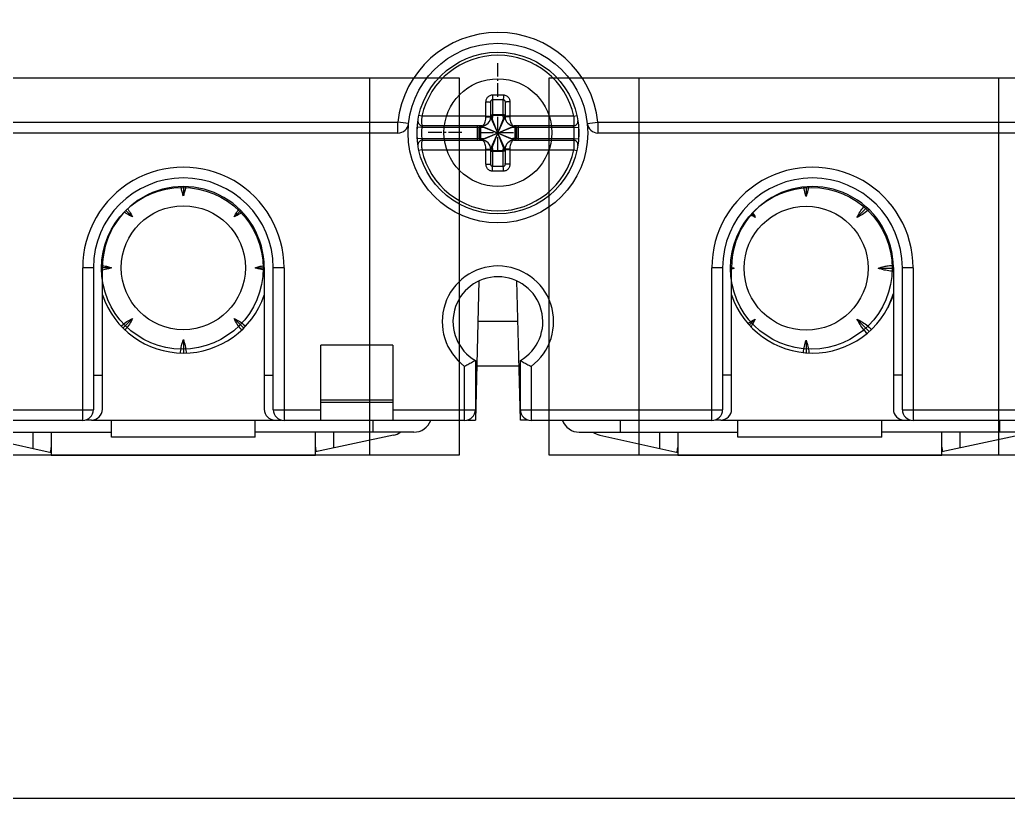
# Model space of a CAD drawing. Extents: x 0 to 607, y 0 to 244.
# Drawn here: x 480.8 to 535.8, y 24 to 67.3 of the extents above; entities that cross this region are included whole.
import ezdxf

# ---------------------------------------------------------------- set-up
doc = ezdxf.new("R2010")
doc.units = 0
doc.linetypes.add('AXES2', pattern=[1.125, 0.75, -0.125, 0.125, -0.125])
doc.layers.add('AXE', color=80, linetype='AXES2')

# ---------------------------------------------------------------- blocks, each defined once
blk = doc.blocks.new('grfgd')
for p, q in [((61497.62, -3388.95), (61497.62, -3388.146)), ((61497.72, -3387.984), (61497.72, -3388.905)), ((61498.32, -3388.905), (61498.32, -3387.984)), ((61498.42, -3388.146), (61498.42, -3388.95)), ((61493.789, -3388.914), (61493.626, -3388.878)), ((61497.357, -3388.95), (61497.62, -3388.95)), ((61498.405, -3390.717), (61497.635, -3388.983)), ((61497.635, -3390.717), (61498.405, -3388.983)), ((61498.32, -3388.835), (61497.72, -3388.835)), ((61498.32, -3388.877), (61497.72, -3388.877)), ((61498.683, -3388.95), (61498.42, -3388.95)), ((61502.251, -3388.914), (61502.414, -3388.878)), ((61433.588, -3389.25), (61492.452, -3389.25)), ((61493.049, -3389.314), (61492.452, -3389.25)), ((61492.452, -3389.85), (61492.452, -3389.25)), ((61493.781, -3389.55), (61493.531, -3389.532)), ((61493.531, -3390.168), (61493.531, -3389.532)), ((61497.12, -3389.45), (61493.82, -3389.45)), ((61496.89, -3390.25), (61496.89, -3389.45)), ((61497.153, -3389.465), (61498.887, -3390.235)), ((61497.153, -3390.235), (61498.887, -3389.465)), ((61497.223, -3390.169), (61498.816, -3389.531)), ((61497.224, -3389.531), (61498.816, -3390.169)), ((61498.339, -3390.647), (61497.701, -3389.054)), ((61497.701, -3390.647), (61498.339, -3389.054)), ((61502.22, -3389.45), (61498.92, -3389.45)), ((61499.15, -3389.45), (61499.15, -3390.25)), ((61502.259, -3389.55), (61502.509, -3389.532)), ((61502.509, -3389.532), (61502.509, -3390.168)), ((61502.991, -3389.314), (61503.588, -3389.25)), ((61503.588, -3389.25), (61528.02, -3389.25)), ((61503.588, -3389.25), (61503.588, -3389.85)), ((61492.452, -3389.85), (61433.588, -3389.85)), ((61497.075, -3389.55), (61493.781, -3389.55)), ((61496.986, -3390.15), (61496.986, -3389.55)), ((61497.008, -3389.55), (61497.008, -3390.15)), ((61497.06, -3389.55), (61497.06, -3390.15)), ((61502.259, -3389.55), (61498.965, -3389.55)), ((61498.98, -3390.15), (61498.98, -3389.55)), ((61499.032, -3390.15), (61499.032, -3389.55)), ((61499.054, -3389.55), (61499.054, -3390.15)), ((61527.42, -3389.85), (61503.588, -3389.85)), ((61493.781, -3390.15), (61493.531, -3390.168)), ((61493.781, -3390.15), (61497.075, -3390.15)), ((61493.82, -3390.25), (61497.12, -3390.25)), ((61498.92, -3390.25), (61502.22, -3390.25)), ((61498.965, -3390.15), (61502.259, -3390.15)), ((61502.259, -3390.15), (61502.509, -3390.168)), ((61493.789, -3390.786), (61493.626, -3390.822)), ((61497.357, -3390.75), (61497.62, -3390.75)), ((61497.62, -3391.554), (61497.62, -3390.75)), ((61497.72, -3390.795), (61497.72, -3391.717)), ((61497.72, -3390.823), (61498.32, -3390.823)), ((61497.72, -3390.865), (61498.32, -3390.865)), ((61498.32, -3391.717), (61498.32, -3390.795)), ((61498.683, -3390.75), (61498.42, -3390.75)), ((61498.42, -3390.75), (61498.42, -3391.554)), ((61502.251, -3390.786), (61502.414, -3390.822)), ((61480.52, -3392.828), (61480.52, -3393.346)), ((61515.166, -3392.845), (61515.166, -3393.376)), ((61477.327, -3394.156), (61477.69, -3394.518)), ((61483.35, -3394.518), (61483.71, -3394.158)), ((61512.144, -3394.356), (61512.336, -3394.548)), ((61517.996, -3394.548), (61518.542, -3394.002)), ((61475.52, -3397.35), (61474.92, -3397.35)), ((61474.92, -3405.85), (61474.92, -3397.35)), ((61475.52, -3397.35), (61475.52, -3405.25)), ((61476.018, -3405.228), (61476.018, -3397.329)), ((61476.518, -3397.348), (61476.018, -3397.348)), ((61484.522, -3397.348), (61485.018, -3397.348)), ((61485.018, -3397.328), (61485.018, -3405.229)), ((61486.12, -3397.35), (61485.52, -3397.35)), ((61485.52, -3405.25), (61485.52, -3397.35)), ((61486.12, -3397.35), (61486.12, -3405.85)), ((61510.52, -3397.35), (61509.92, -3397.35)), ((61509.92, -3405.85), (61509.92, -3397.35)), ((61510.52, -3397.35), (61510.52, -3405.25)), ((61511.018, -3405.228), (61511.018, -3397.329)), ((61511.164, -3397.378), (61511.018, -3397.378)), ((61519.168, -3397.378), (61520.018, -3397.378)), ((61520.018, -3397.328), (61520.018, -3405.229)), ((61521.12, -3397.35), (61520.52, -3397.35)), ((61520.52, -3405.25), (61520.52, -3397.35)), ((61521.12, -3397.35), (61521.12, -3405.85)), ((61496.967, -3398.085), (61496.764, -3405.829)), ((61499.275, -3405.828), (61499.073, -3398.085)), ((61477.69, -3400.178), (61477.161, -3400.707)), ((61483.35, -3400.178), (61483.879, -3400.707)), ((61496.908, -3400.328), (61499.131, -3400.328)), ((61512.336, -3400.208), (61512.005, -3400.54)), ((61517.996, -3400.208), (61518.68, -3400.892)), ((61480.52, -3401.351), (61480.52, -3402.098)), ((61515.166, -3401.381), (61515.166, -3402.084)), ((61492.17, -3401.65), (61488.17, -3401.65)), ((61488.17, -3405.85), (61488.17, -3401.65)), ((61492.17, -3401.65), (61492.17, -3405.85)), ((61496.77, -3402.515), (61496.77, -3405.25)), ((61499.27, -3405.25), (61499.27, -3402.515)), ((61496.17, -3405.85), (61496.17, -3402.838)), ((61499.197, -3402.828), (61496.843, -3402.828)), ((61499.87, -3402.838), (61499.87, -3405.85)), ((61475.52, -3403.328), (61476.018, -3403.328)), ((61485.018, -3403.328), (61485.52, -3403.328)), ((61511.018, -3403.328), (61510.52, -3403.328)), ((61520.52, -3403.328), (61520.018, -3403.328)), ((61488.17, -3404.697), (61492.17, -3404.697)), ((61492.17, -3404.843), (61488.17, -3404.843)), ((61464.27, -3405.25), (61475.52, -3405.25)), ((61485.52, -3405.25), (61488.17, -3405.25)), ((61492.17, -3405.25), (61496.77, -3405.25)), ((61499.27, -3405.25), (61510.52, -3405.25)), ((61520.52, -3405.25), (61530.68, -3405.25)), ((61474.92, -3405.85), (61464.87, -3405.85)), ((61475.417, -3405.828), (61475.079, -3405.828)), ((61485.617, -3405.848), (61475.417, -3405.848)), ((61476.52, -3406.778), (61476.52, -3405.848)), ((61484.52, -3406.778), (61484.52, -3405.848)), ((61485.618, -3405.829), (61485.962, -3405.829)), ((61488.17, -3405.85), (61486.12, -3405.85)), ((61488.17, -3405.829), (61492.17, -3405.829)), ((61491.071, -3405.829), (61491.071, -3406.503)), ((61496.17, -3405.85), (61492.17, -3405.85)), ((61496.329, -3405.829), (61496.764, -3405.829)), ((61499.711, -3405.828), (61499.275, -3405.828)), ((61509.92, -3405.85), (61499.87, -3405.85)), ((61504.822, -3405.85), (61504.822, -3406.503)), ((61510.417, -3405.828), (61510.079, -3405.828)), ((61520.617, -3405.848), (61510.417, -3405.848)), ((61511.373, -3406.779), (61511.373, -3405.848)), ((61519.373, -3406.779), (61519.373, -3405.848)), ((61520.618, -3405.829), (61520.962, -3405.829)), ((61530.68, -3405.85), (61521.12, -3405.85)), ((61525.923, -3405.85), (61525.923, -3406.503)), ((61467.695, -3406.503), (61476.52, -3406.503)), ((61472.17, -3407.404), (61472.17, -3406.503)), ((61473.17, -3406.503), (61473.17, -3407.778)), ((61493.345, -3406.503), (61484.52, -3406.503)), ((61487.87, -3407.778), (61487.87, -3406.503)), ((61488.87, -3406.503), (61488.87, -3407.391)), ((61502.548, -3406.503), (61511.373, -3406.503)), ((61507.023, -3407.404), (61507.023, -3406.503)), ((61508.023, -3406.503), (61508.023, -3407.778)), ((61528.198, -3406.503), (61519.373, -3406.503)), ((61522.723, -3407.778), (61522.723, -3406.503)), ((61523.723, -3406.503), (61523.723, -3407.391)), ((61468.829, -3406.664), (61473.17, -3407.626)), ((61484.52, -3406.778), (61476.52, -3406.778)), ((61492.21, -3406.675), (61487.87, -3407.605)), ((61503.682, -3406.664), (61508.023, -3407.626)), ((61519.373, -3406.779), (61511.373, -3406.779)), ((61527.063, -3406.675), (61522.723, -3407.605)), ((61473.17, -3407.778), (61487.87, -3407.778)), ((61508.023, -3407.778), (61522.723, -3407.778))]:
    blk.add_line(p, q)
for centre, radius in [((61498.02, -3389.85), 5), ((61498.02, -3389.85), 4.5), ((61480.52, -3397.348), 3.45), ((61515.166, -3397.378), 3.45)]:
    blk.add_circle(centre, radius)
for centre, radius, start, end in [((61498.02, -3389.85), 5.6, 6.1506, 173.8494), ((61498.02, -3389.85), 4.333, 12.4731, 167.5269), ((61497.12, -3388.95), 0.5, 270, 0), ((61498.92, -3388.95), 0.5, 180, 270), ((61492.452, -3389.25), 0.6, 270, 353.8494), ((61493.82, -3389.2), 0.25, 171.2026, 270), ((61502.22, -3389.2), 0.25, 270, 8.7973), ((61503.588, -3389.25), 0.6, 186.1506, 270), ((61498.02, -3389.85), 4.25, 175.9522, 184.0478), ((61498.02, -3389.85), 4.25, 355.9522, 4.0478), ((61493.82, -3390.5), 0.25, 90, 188.7973), ((61497.12, -3390.75), 0.5, 0, 90), ((61498.92, -3390.75), 0.5, 90, 180), ((61502.22, -3390.5), 0.25, 351.2026, 90), ((61498.02, -3389.85), 4.333, 192.4731, 347.5269), ((61480.52, -3397.35), 5.6, 0, 180.0006), ((61515.52, -3397.35), 5.6, 0, 180.0006), ((61480.52, -3397.35), 5, 0, 180), ((61480.518, -3397.328), 4.5, 360, 180.0038), ((61515.52, -3397.35), 5, 0, 180), ((61515.518, -3397.328), 4.5, 360, 180.0038), ((61498.02, -3400.35), 3.1, 306.6392, 233.3608), ((61498.02, -3400.35), 2.5, 300, 240), ((61480.52, -3397.348), 4.75, 198.5704, 341.2701), ((61515.52, -3397.348), 4.75, 198.5704, 341.2701), ((61515.166, -3397.378), 5.05, 334.1064, 343.922), ((61515.166, -3397.378), 5.051, 334.4686, 343.8683), ((61474.92, -3405.25), 0.6, 270, 0), ((61475.418, -3405.228), 0.6, 269.9486, 360), ((61485.618, -3405.229), 0.6, 180.0003, 269.949), ((61486.12, -3405.25), 0.6, 180, 270), ((61496.17, -3405.25), 0.6, 270, 0), ((61499.87, -3405.25), 0.6, 180, 270), ((61509.92, -3405.25), 0.6, 270, 0), ((61510.418, -3405.228), 0.6, 269.9487, 360), ((61520.618, -3405.229), 0.6, 180.0003, 269.8996), ((61521.12, -3405.25), 0.6, 180, 270), ((61493.345, -3405.503), 1, 270.0002, 339.7084), ((61502.548, -3405.503), 1, 200.288, 270), ((61491.995, -3405.699), 1, 282.4318, 306.3825), ((61503.898, -3405.688), 1, 234.6739, 257.5109)]:
    blk.add_arc(centre, radius, start, end)
for points, knots in [([(61497.357, -3388.113), (61497.357, -3388.09), (61497.361, -3388.042), (61497.381, -3387.968), (61497.417, -3387.894), (61497.472, -3387.825), (61497.545, -3387.77), (61497.627, -3387.735), (61497.686, -3387.727), (61497.714, -3387.726)], [0, 0, 0, 0, 0.0686055, 0.1439426, 0.226554, 0.3151503, 0.4062368, 0.4967444, 0.5814957, 0.5814957, 0.5814957, 0.5814957]), ([(61497.714, -3387.726), (61497.782, -3387.726), (61497.918, -3387.724), (61498.121, -3387.724), (61498.258, -3387.726), (61498.326, -3387.726)], [0, 0, 0, 0, 0.2025636, 0.4076196, 0.6117272, 0.6117272, 0.6117272, 0.6117272]), ([(61497.714, -3387.726), (61497.714, -3387.76), (61497.715, -3387.823), (61497.717, -3387.909), (61497.719, -3387.961), (61497.72, -3387.984)], [0, 0, 0, 0, 0.1001381, 0.1907363, 0.2572488, 0.2572488, 0.2572488, 0.2572488]), ([(61498.326, -3387.726), (61498.326, -3387.76), (61498.325, -3387.823), (61498.323, -3387.909), (61498.321, -3387.961), (61498.32, -3387.984)], [0, 0, 0, 0, 0.1001378, 0.190736, 0.257248, 0.257248, 0.257248, 0.257248]), ([(61498.326, -3387.726), (61498.354, -3387.727), (61498.412, -3387.735), (61498.495, -3387.769), (61498.567, -3387.825), (61498.622, -3387.894), (61498.659, -3387.968), (61498.679, -3388.042), (61498.683, -3388.09), (61498.683, -3388.113)], [0, 0, 0, 0, 0.0844544, 0.1745763, 0.2656171, 0.3543791, 0.4371975, 0.5127248, 0.5814975, 0.5814975, 0.5814975, 0.5814975]), ([(61497.357, -3388.113), (61497.39, -3388.113), (61497.451, -3388.114), (61497.536, -3388.12), (61497.583, -3388.128), (61497.62, -3388.138), (61497.62, -3388.146)], [0, 0, 0, 0, 0.0995172, 0.1852358, 0.2437846, 0.2679334, 0.2679334, 0.2679334, 0.2679334]), ([(61497.357, -3388.914), (61497.357, -3388.833), (61497.357, -3388.661), (61497.357, -3388.394), (61497.357, -3388.209), (61497.357, -3388.113)], [0, 0, 0, 0, 0.2451334, 0.5135022, 0.8014853, 0.8014853, 0.8014853, 0.8014853]), ([(61497.62, -3388.146), (61497.62, -3388.137), (61497.621, -3388.117), (61497.626, -3388.087), (61497.636, -3388.056), (61497.651, -3388.027), (61497.671, -3388.004), (61497.695, -3387.988), (61497.712, -3387.984), (61497.72, -3387.984)], [0, 0, 0, 0, 0.0284303, 0.0592124, 0.0918038, 0.1246929, 0.1556434, 0.1834244, 0.2075979, 0.2075979, 0.2075979, 0.2075979]), ([(61497.72, -3387.984), (61497.786, -3387.983), (61497.919, -3387.982), (61498.119, -3387.982), (61498.253, -3387.983), (61498.32, -3387.984)], [0, 0, 0, 0, 0.1989894, 0.3995198, 0.6000139, 0.6000139, 0.6000139, 0.6000139]), ([(61498.32, -3387.984), (61498.328, -3387.984), (61498.345, -3387.988), (61498.368, -3388.004), (61498.388, -3388.027), (61498.403, -3388.056), (61498.413, -3388.086), (61498.419, -3388.117), (61498.42, -3388.137), (61498.42, -3388.146)], [0, 0, 0, 0, 0.0240864, 0.0517359, 0.0826458, 0.1155786, 0.1482428, 0.1791, 0.2075994, 0.2075994, 0.2075994, 0.2075994]), ([(61498.683, -3388.113), (61498.649, -3388.113), (61498.589, -3388.114), (61498.504, -3388.12), (61498.457, -3388.128), (61498.42, -3388.138), (61498.42, -3388.146)], [0, 0, 0, 0, 0.0995172, 0.1852358, 0.2437845, 0.2679333, 0.2679333, 0.2679333, 0.2679333]), ([(61498.683, -3388.113), (61498.683, -3388.21), (61498.683, -3388.397), (61498.683, -3388.664), (61498.683, -3388.834), (61498.683, -3388.914)], [0, 0, 0, 0, 0.2923982, 0.5595968, 0.8014853, 0.8014853, 0.8014853, 0.8014853]), ([(61493.789, -3388.914), (61493.785, -3388.948), (61493.778, -3389.017), (61493.771, -3389.121), (61493.769, -3389.223), (61493.773, -3389.314), (61493.784, -3389.385), (61493.794, -3389.43), (61493.812, -3389.45), (61493.82, -3389.45)], [0, 0, 0, 0, 0.1011592, 0.2076643, 0.3132474, 0.407516, 0.4809532, 0.526858, 0.54949, 0.54949, 0.54949, 0.54949]), ([(61497.357, -3388.914), (61497.262, -3388.914), (61497.068, -3388.914), (61496.764, -3388.914), (61496.434, -3388.914), (61496.071, -3388.914), (61495.676, -3388.914), (61495.249, -3388.914), (61494.791, -3388.914), (61494.3, -3388.914), (61493.963, -3388.914), (61493.789, -3388.914)], [0, 0, 0, 0, 0.284634, 0.583745, 0.912593, 1.274918, 1.670146, 2.09758, 2.55637, 3.046106, 3.56801, 3.56801, 3.56801, 3.56801]), ([(61497.12, -3389.45), (61497.149, -3389.45), (61497.212, -3389.421), (61497.277, -3389.333), (61497.324, -3389.217), (61497.351, -3389.085), (61497.357, -3388.995), (61497.357, -3388.95)], [0, 0, 0, 0, 0.0857154, 0.1935589, 0.3219294, 0.4600473, 0.5939554, 0.5939554, 0.5939554, 0.5939554]), ([(61497.357, -3388.95), (61497.357, -3388.944), (61497.357, -3388.932), (61497.357, -3388.92), (61497.357, -3388.914)], [0, 0, 0, 0, 0.01817785, 0.03583874, 0.03583874, 0.03583874, 0.03583874]), ([(61497.457, -3388.915), (61497.485, -3388.916), (61497.538, -3388.916), (61497.58, -3388.926), (61497.62, -3388.925), (61497.62, -3388.932)], [0, 0, 0, 0, 0.08551, 0.1433196, 0.1647829, 0.1647829, 0.1647829, 0.1647829]), ([(61497.609, -3389.053), (61497.611, -3389.046), (61497.614, -3389.032), (61497.619, -3389.012), (61497.625, -3388.996), (61497.631, -3388.986), (61497.635, -3388.983)], [0, 0, 0, 0, 0.02227813, 0.04272751, 0.06093428, 0.07551171, 0.07551171, 0.07551171, 0.07551171]), ([(61497.62, -3388.922), (61497.62, -3388.913), (61497.636, -3388.893), (61497.662, -3388.884), (61497.68, -3388.881), (61497.686, -3388.88)], [0, 0, 0, 0, 0.02606707, 0.06616314, 0.08229637, 0.08229637, 0.08229637, 0.08229637]), ([(61497.62, -3388.95), (61497.62, -3388.941), (61497.636, -3388.922), (61497.662, -3388.913), (61497.68, -3388.909), (61497.686, -3388.908)], [0, 0, 0, 0, 0.026066, 0.06616128, 0.0822948, 0.0822948, 0.0822948, 0.0822948]), ([(61497.701, -3389.054), (61497.698, -3389.045), (61497.691, -3389.029), (61497.678, -3389.007), (61497.665, -3388.99), (61497.652, -3388.98), (61497.642, -3388.98), (61497.639, -3388.981)], [0, 0, 0, 0, 0.0283478, 0.0532815, 0.0748872, 0.0920764, 0.1014859, 0.1014859, 0.1014859, 0.1014859]), ([(61497.655, -3388.855), (61497.66, -3388.852), (61497.67, -3388.846), (61497.68, -3388.842), (61497.686, -3388.84)], [0, 0, 0, 0, 0.01681323, 0.03392807, 0.03392807, 0.03392807, 0.03392807]), ([(61497.72, -3388.905), (61497.72, -3388.931), (61497.717, -3388.98), (61497.708, -3389.03), (61497.701, -3389.054)], [0, 0, 0, 0, 0.0754848, 0.149718, 0.149718, 0.149718, 0.149718]), ([(61498.339, -3389.054), (61498.332, -3389.03), (61498.323, -3388.98), (61498.32, -3388.931), (61498.32, -3388.905)], [0, 0, 0, 0, 0.0742087, 0.149722, 0.149722, 0.149722, 0.149722]), ([(61498.42, -3388.922), (61498.42, -3388.913), (61498.404, -3388.893), (61498.378, -3388.884), (61498.36, -3388.881), (61498.354, -3388.88)], [0, 0, 0, 0, 0.02575795, 0.06597454, 0.08217418, 0.08217418, 0.08217418, 0.08217418]), ([(61498.42, -3388.95), (61498.42, -3388.941), (61498.404, -3388.922), (61498.378, -3388.913), (61498.359, -3388.909), (61498.354, -3388.908)], [0, 0, 0, 0, 0.02606707, 0.06616314, 0.08229636, 0.08229636, 0.08229636, 0.08229636]), ([(61498.405, -3388.983), (61498.402, -3388.98), (61498.39, -3388.979), (61498.375, -3388.99), (61498.366, -3389.002), (61498.36, -3389.01), (61498.359, -3389.013)], [0, 0, 0, 0, 0.01414489, 0.0314115, 0.05261127, 0.06060314, 0.06060314, 0.06060314, 0.06060314]), ([(61498.431, -3389.053), (61498.429, -3389.046), (61498.426, -3389.032), (61498.421, -3389.012), (61498.415, -3388.996), (61498.409, -3388.986), (61498.405, -3388.983)], [0, 0, 0, 0, 0.02223904, 0.04270095, 0.06093086, 0.07551201, 0.07551201, 0.07551201, 0.07551201]), ([(61498.583, -3388.915), (61498.555, -3388.916), (61498.502, -3388.916), (61498.46, -3388.926), (61498.42, -3388.925), (61498.42, -3388.932)], [0, 0, 0, 0, 0.0855099, 0.1433196, 0.1647829, 0.1647829, 0.1647829, 0.1647829]), ([(61502.251, -3388.914), (61502.077, -3388.914), (61501.739, -3388.914), (61501.249, -3388.914), (61500.791, -3388.914), (61500.363, -3388.914), (61499.968, -3388.914), (61499.606, -3388.914), (61499.276, -3388.914), (61498.972, -3388.914), (61498.778, -3388.914), (61498.683, -3388.914)], [0, 0, 0, 0, 0.521932, 1.011689, 1.470493, 1.89794, 2.293184, 2.655521, 2.984393, 3.283507, 3.56801, 3.56801, 3.56801, 3.56801]), ([(61498.683, -3388.914), (61498.683, -3388.92), (61498.683, -3388.932), (61498.683, -3388.944), (61498.683, -3388.95)], [0, 0, 0, 0, 0.01766099, 0.03583874, 0.03583874, 0.03583874, 0.03583874]), ([(61498.683, -3388.95), (61498.683, -3388.995), (61498.688, -3389.085), (61498.716, -3389.217), (61498.763, -3389.333), (61498.828, -3389.421), (61498.891, -3389.45), (61498.92, -3389.45)], [0, 0, 0, 0, 0.1339076, 0.2720257, 0.4003964, 0.5082394, 0.5939557, 0.5939557, 0.5939557, 0.5939557]), ([(61502.22, -3389.45), (61502.228, -3389.45), (61502.246, -3389.43), (61502.256, -3389.385), (61502.267, -3389.314), (61502.27, -3389.223), (61502.269, -3389.121), (61502.262, -3389.017), (61502.255, -3388.948), (61502.251, -3388.914)], [0, 0, 0, 0, 0.022622, 0.0685253, 0.1419848, 0.236287, 0.3418926, 0.4483892, 0.5494906, 0.5494906, 0.5494906, 0.5494906]), ([(61493.82, -3389.45), (61493.817, -3389.456), (61493.81, -3389.469), (61493.8, -3389.492), (61493.789, -3389.519), (61493.783, -3389.54), (61493.781, -3389.55)], [0, 0, 0, 0, 0.0187148, 0.0440151, 0.0759374, 0.1077522, 0.1077522, 0.1077522, 0.1077522]), ([(61497.05, -3389.456), (61497.045, -3389.458), (61497.024, -3389.468), (61497.003, -3389.49), (61496.994, -3389.51), (61496.992, -3389.516)], [0, 0, 0, 0, 0.01694014, 0.06782964, 0.08515314, 0.08515314, 0.08515314, 0.08515314]), ([(61497.043, -3389.473), (61497.034, -3389.481), (61497.023, -3389.495), (61497.016, -3389.51), (61497.014, -3389.516)], [0, 0, 0, 0, 0.03424847, 0.05157209, 0.05157209, 0.05157209, 0.05157209]), ([(61497.105, -3389.45), (61497.088, -3389.45), (61497.065, -3389.457), (61497.047, -3389.47), (61497.043, -3389.473)], [0, 0, 0, 0, 0.05012009, 0.06715642, 0.06715642, 0.06715642, 0.06715642]), ([(61497.105, -3389.45), (61497.096, -3389.45), (61497.076, -3389.466), (61497.068, -3389.492), (61497.064, -3389.51), (61497.063, -3389.516)], [0, 0, 0, 0, 0.02574366, 0.06591584, 0.08212123, 0.08212123, 0.08212123, 0.08212123]), ([(61497.224, -3389.531), (61497.2, -3389.538), (61497.15, -3389.547), (61497.1, -3389.55), (61497.075, -3389.55)], [0, 0, 0, 0, 0.0741826, 0.1497294, 0.1497294, 0.1497294, 0.1497294]), ([(61497.12, -3389.45), (61497.111, -3389.45), (61497.091, -3389.466), (61497.083, -3389.492), (61497.079, -3389.511), (61497.078, -3389.516)], [0, 0, 0, 0, 0.02606707, 0.06616314, 0.08229636, 0.08229636, 0.08229636, 0.08229636]), ([(61497.153, -3389.465), (61497.15, -3389.469), (61497.149, -3389.48), (61497.156, -3389.489), (61497.16, -3389.493)], [0, 0, 0, 0, 0.01414468, 0.03141043, 0.03141043, 0.03141043, 0.03141043]), ([(61497.223, -3389.439), (61497.216, -3389.441), (61497.202, -3389.444), (61497.182, -3389.449), (61497.165, -3389.455), (61497.156, -3389.461), (61497.153, -3389.465)], [0, 0, 0, 0, 0.02223725, 0.04269836, 0.06092843, 0.07550805, 0.07550805, 0.07550805, 0.07550805]), ([(61497.16, -3389.493), (61497.165, -3389.498), (61497.177, -3389.508), (61497.19, -3389.516), (61497.198, -3389.52)], [0, 0, 0, 0, 0.02119907, 0.04643887, 0.04643887, 0.04643887, 0.04643887]), ([(61498.816, -3389.531), (61498.825, -3389.528), (61498.841, -3389.521), (61498.863, -3389.508), (61498.88, -3389.495), (61498.89, -3389.482), (61498.89, -3389.472), (61498.889, -3389.469)], [0, 0, 0, 0, 0.0283477, 0.0532806, 0.0748854, 0.0920738, 0.1014832, 0.1014832, 0.1014832, 0.1014832]), ([(61498.965, -3389.55), (61498.94, -3389.55), (61498.89, -3389.547), (61498.84, -3389.538), (61498.816, -3389.531)], [0, 0, 0, 0, 0.0755715, 0.1497317, 0.1497317, 0.1497317, 0.1497317]), ([(61498.817, -3389.439), (61498.824, -3389.441), (61498.838, -3389.444), (61498.858, -3389.449), (61498.874, -3389.455), (61498.884, -3389.461), (61498.887, -3389.465)], [0, 0, 0, 0, 0.02227705, 0.04272547, 0.06093149, 0.07550845, 0.07550845, 0.07550845, 0.07550845]), ([(61498.92, -3389.45), (61498.929, -3389.45), (61498.949, -3389.466), (61498.957, -3389.492), (61498.961, -3389.511), (61498.962, -3389.516)], [0, 0, 0, 0, 0.02606593, 0.06616117, 0.08229471, 0.08229471, 0.08229471, 0.08229471]), ([(61498.935, -3389.45), (61498.952, -3389.45), (61498.974, -3389.456), (61498.992, -3389.469), (61498.997, -3389.473)], [0, 0, 0, 0, 0.04960304, 0.06665907, 0.06665907, 0.06665907, 0.06665907]), ([(61498.935, -3389.45), (61498.944, -3389.45), (61498.964, -3389.466), (61498.972, -3389.492), (61498.976, -3389.511), (61498.977, -3389.516)], [0, 0, 0, 0, 0.02606707, 0.06616314, 0.08229636, 0.08229636, 0.08229636, 0.08229636]), ([(61499.005, -3389.463), (61499.02, -3389.472), (61499.037, -3389.49), (61499.046, -3389.51), (61499.048, -3389.516)], [0, 0, 0, 0, 0.05088955, 0.06821316, 0.06821316, 0.06821316, 0.06821316]), ([(61499.009, -3389.485), (61499.012, -3389.49), (61499.019, -3389.5), (61499.024, -3389.51), (61499.026, -3389.516)], [0, 0, 0, 0, 0.01735271, 0.03476827, 0.03476827, 0.03476827, 0.03476827]), ([(61502.259, -3389.55), (61502.257, -3389.54), (61502.251, -3389.519), (61502.24, -3389.492), (61502.23, -3389.469), (61502.223, -3389.456), (61502.22, -3389.45)], [0, 0, 0, 0, 0.0318147, 0.0637371, 0.0890374, 0.1077522, 0.1077522, 0.1077522, 0.1077522]), ([(61493.82, -3390.25), (61493.812, -3390.25), (61493.794, -3390.27), (61493.784, -3390.315), (61493.773, -3390.386), (61493.769, -3390.477), (61493.771, -3390.579), (61493.778, -3390.684), (61493.785, -3390.752), (61493.789, -3390.786)], [0, 0, 0, 0, 0.0226221, 0.0685253, 0.1419848, 0.236287, 0.3418926, 0.4483892, 0.5494906, 0.5494906, 0.5494906, 0.5494906]), ([(61493.781, -3390.15), (61493.783, -3390.16), (61493.789, -3390.181), (61493.8, -3390.209), (61493.81, -3390.232), (61493.817, -3390.245), (61493.82, -3390.25)], [0, 0, 0, 0, 0.0318147, 0.0637371, 0.0890374, 0.1077522, 0.1077522, 0.1077522, 0.1077522]), ([(61497.035, -3390.237), (61497.02, -3390.228), (61497.003, -3390.211), (61496.994, -3390.19), (61496.992, -3390.184)], [0, 0, 0, 0, 0.05088955, 0.06821316, 0.06821316, 0.06821316, 0.06821316]), ([(61497.031, -3390.215), (61497.028, -3390.21), (61497.021, -3390.201), (61497.016, -3390.19), (61497.014, -3390.184)], [0, 0, 0, 0, 0.01735271, 0.03476827, 0.03476827, 0.03476827, 0.03476827]), ([(61497.105, -3390.25), (61497.088, -3390.25), (61497.066, -3390.244), (61497.048, -3390.231), (61497.043, -3390.227)], [0, 0, 0, 0, 0.04960304, 0.06665908, 0.06665908, 0.06665908, 0.06665908]), ([(61497.105, -3390.25), (61497.096, -3390.25), (61497.076, -3390.234), (61497.068, -3390.208), (61497.064, -3390.19), (61497.063, -3390.184)], [0, 0, 0, 0, 0.02606707, 0.06616314, 0.08229637, 0.08229637, 0.08229637, 0.08229637]), ([(61497.075, -3390.15), (61497.1, -3390.15), (61497.15, -3390.153), (61497.2, -3390.163), (61497.224, -3390.169)], [0, 0, 0, 0, 0.0755715, 0.1497317, 0.1497317, 0.1497317, 0.1497317]), ([(61497.12, -3390.25), (61497.111, -3390.25), (61497.091, -3390.234), (61497.083, -3390.208), (61497.079, -3390.19), (61497.078, -3390.184)], [0, 0, 0, 0, 0.02606593, 0.06616117, 0.08229471, 0.08229471, 0.08229471, 0.08229471]), ([(61497.357, -3390.75), (61497.357, -3390.705), (61497.351, -3390.615), (61497.324, -3390.483), (61497.277, -3390.367), (61497.212, -3390.279), (61497.149, -3390.25), (61497.12, -3390.25)], [0, 0, 0, 0, 0.1339076, 0.2720257, 0.4003964, 0.5082394, 0.5939557, 0.5939557, 0.5939557, 0.5939557]), ([(61497.223, -3390.169), (61497.215, -3390.172), (61497.199, -3390.179), (61497.177, -3390.192), (61497.16, -3390.205), (61497.15, -3390.218), (61497.15, -3390.228), (61497.151, -3390.231)], [0, 0, 0, 0, 0.0283477, 0.0532806, 0.0748854, 0.0920739, 0.1014832, 0.1014832, 0.1014832, 0.1014832]), ([(61497.223, -3390.261), (61497.216, -3390.259), (61497.202, -3390.256), (61497.182, -3390.251), (61497.165, -3390.245), (61497.156, -3390.239), (61497.153, -3390.235)], [0, 0, 0, 0, 0.02227705, 0.04272547, 0.06093149, 0.07550845, 0.07550845, 0.07550845, 0.07550845]), ([(61498.92, -3390.25), (61498.891, -3390.25), (61498.828, -3390.279), (61498.763, -3390.367), (61498.716, -3390.483), (61498.688, -3390.615), (61498.683, -3390.705), (61498.683, -3390.75)], [0, 0, 0, 0, 0.0857154, 0.1935589, 0.3219294, 0.4600473, 0.5939554, 0.5939554, 0.5939554, 0.5939554]), ([(61498.965, -3390.15), (61498.94, -3390.15), (61498.89, -3390.153), (61498.84, -3390.163), (61498.816, -3390.169)], [0, 0, 0, 0, 0.0753321, 0.1496914, 0.1496914, 0.1496914, 0.1496914]), ([(61498.817, -3390.261), (61498.824, -3390.259), (61498.838, -3390.256), (61498.858, -3390.251), (61498.874, -3390.245), (61498.884, -3390.239), (61498.887, -3390.235)], [0, 0, 0, 0, 0.02221081, 0.04255589, 0.06104522, 0.07551541, 0.07551541, 0.07551541, 0.07551541]), ([(61498.88, -3390.207), (61498.876, -3390.202), (61498.864, -3390.192), (61498.85, -3390.184), (61498.843, -3390.181)], [0, 0, 0, 0, 0.02091191, 0.04607775, 0.04607775, 0.04607775, 0.04607775]), ([(61498.887, -3390.235), (61498.89, -3390.231), (61498.891, -3390.22), (61498.884, -3390.211), (61498.88, -3390.207)], [0, 0, 0, 0, 0.01458251, 0.03123653, 0.03123653, 0.03123653, 0.03123653]), ([(61498.965, -3390.15), (61498.965, -3390.167), (61498.961, -3390.197), (61498.949, -3390.232), (61498.933, -3390.246), (61498.928, -3390.248)], [0, 0, 0, 0, 0.050359, 0.0904545, 0.1092398, 0.1092398, 0.1092398, 0.1092398]), ([(61498.98, -3390.15), (61498.98, -3390.167), (61498.976, -3390.197), (61498.964, -3390.232), (61498.949, -3390.246), (61498.943, -3390.248)], [0, 0, 0, 0, 0.0503577, 0.0904538, 0.1092396, 0.1092396, 0.1092396, 0.1092396]), ([(61499.032, -3390.15), (61499.032, -3390.167), (61499.023, -3390.202), (61498.99, -3390.237), (61498.962, -3390.247), (61498.952, -3390.249)], [0, 0, 0, 0, 0.0519316, 0.1030547, 0.1364663, 0.1364663, 0.1364663, 0.1364663]), ([(61499.054, -3390.15), (61499.054, -3390.167), (61499.045, -3390.202), (61499.008, -3390.24), (61498.974, -3390.25), (61498.957, -3390.25)], [0, 0, 0, 0, 0.0516475, 0.1025371, 0.1526572, 0.1526572, 0.1526572, 0.1526572]), ([(61502.22, -3390.25), (61502.223, -3390.245), (61502.229, -3390.232), (61502.24, -3390.21), (61502.251, -3390.182), (61502.257, -3390.161), (61502.259, -3390.15)], [0, 0, 0, 0, 0.0178792, 0.0426, 0.0748566, 0.1077504, 0.1077504, 0.1077504, 0.1077504]), ([(61502.251, -3390.786), (61502.255, -3390.752), (61502.262, -3390.684), (61502.269, -3390.579), (61502.27, -3390.477), (61502.267, -3390.386), (61502.256, -3390.315), (61502.246, -3390.27), (61502.228, -3390.25), (61502.22, -3390.25)], [0, 0, 0, 0, 0.1011592, 0.2076643, 0.3132474, 0.407516, 0.4809532, 0.526858, 0.54949, 0.54949, 0.54949, 0.54949]), ([(61493.789, -3390.786), (61493.963, -3390.786), (61494.3, -3390.786), (61494.791, -3390.786), (61495.249, -3390.786), (61495.676, -3390.786), (61496.071, -3390.786), (61496.434, -3390.786), (61496.764, -3390.786), (61497.068, -3390.786), (61497.262, -3390.786), (61497.357, -3390.786)], [0, 0, 0, 0, 0.521932, 1.011689, 1.470493, 1.89794, 2.293184, 2.655521, 2.984393, 3.283507, 3.56801, 3.56801, 3.56801, 3.56801]), ([(61497.357, -3390.786), (61497.357, -3390.78), (61497.357, -3390.768), (61497.357, -3390.756), (61497.357, -3390.75)], [0, 0, 0, 0, 0.01766099, 0.03583874, 0.03583874, 0.03583874, 0.03583874]), ([(61497.357, -3391.587), (61497.357, -3391.559), (61497.357, -3391.499), (61497.357, -3391.405), (61497.357, -3391.303), (61497.357, -3391.19), (61497.357, -3391.067), (61497.357, -3390.931), (61497.357, -3390.836), (61497.357, -3390.786)], [0, 0, 0, 0, 0.0858183, 0.1792338, 0.2814322, 0.3935658, 0.516742, 0.6522102, 0.8014853, 0.8014853, 0.8014853, 0.8014853]), ([(61497.457, -3390.785), (61497.485, -3390.784), (61497.535, -3390.785), (61497.584, -3390.773), (61497.615, -3390.776), (61497.619, -3390.771)], [0, 0, 0, 0, 0.0855099, 0.1433196, 0.1628273, 0.1628273, 0.1628273, 0.1628273]), ([(61497.609, -3390.647), (61497.611, -3390.654), (61497.614, -3390.668), (61497.619, -3390.688), (61497.625, -3390.705), (61497.631, -3390.714), (61497.635, -3390.717)], [0, 0, 0, 0, 0.02223797, 0.04270049, 0.06093265, 0.07551204, 0.07551204, 0.07551204, 0.07551204]), ([(61497.62, -3390.75), (61497.62, -3390.759), (61497.636, -3390.779), (61497.662, -3390.787), (61497.68, -3390.791), (61497.686, -3390.792)], [0, 0, 0, 0, 0.02606706, 0.06616314, 0.08229636, 0.08229636, 0.08229636, 0.08229636]), ([(61497.62, -3390.778), (61497.62, -3390.787), (61497.636, -3390.807), (61497.662, -3390.816), (61497.68, -3390.819), (61497.686, -3390.82)], [0, 0, 0, 0, 0.02575795, 0.06597454, 0.08217418, 0.08217418, 0.08217418, 0.08217418]), ([(61497.635, -3390.717), (61497.638, -3390.72), (61497.65, -3390.721), (61497.663, -3390.711), (61497.669, -3390.704), (61497.672, -3390.7)], [0, 0, 0, 0, 0.01414489, 0.03141149, 0.04509897, 0.04509897, 0.04509897, 0.04509897]), ([(61497.672, -3390.7), (61497.674, -3390.698), (61497.677, -3390.694), (61497.68, -3390.69), (61497.681, -3390.687)], [0, 0, 0, 0, 0.00753388, 0.01552575, 0.01552575, 0.01552575, 0.01552575]), ([(61497.701, -3390.647), (61497.708, -3390.67), (61497.717, -3390.72), (61497.72, -3390.77), (61497.72, -3390.795)], [0, 0, 0, 0, 0.0742087, 0.149722, 0.149722, 0.149722, 0.149722]), ([(61498.32, -3390.795), (61498.32, -3390.77), (61498.323, -3390.72), (61498.332, -3390.67), (61498.339, -3390.647)], [0, 0, 0, 0, 0.0754848, 0.149718, 0.149718, 0.149718, 0.149718]), ([(61498.339, -3390.647), (61498.342, -3390.655), (61498.349, -3390.672), (61498.362, -3390.693), (61498.375, -3390.71), (61498.388, -3390.72), (61498.398, -3390.72), (61498.401, -3390.719)], [0, 0, 0, 0, 0.0283478, 0.0532815, 0.0748872, 0.0920764, 0.1014859, 0.1014859, 0.1014859, 0.1014859]), ([(61498.42, -3390.75), (61498.42, -3390.759), (61498.404, -3390.779), (61498.378, -3390.787), (61498.359, -3390.791), (61498.354, -3390.792)], [0, 0, 0, 0, 0.026066, 0.06616128, 0.0822948, 0.0822948, 0.0822948, 0.0822948]), ([(61498.42, -3390.778), (61498.42, -3390.787), (61498.404, -3390.807), (61498.378, -3390.816), (61498.359, -3390.82), (61498.354, -3390.82)], [0, 0, 0, 0, 0.02606707, 0.06616314, 0.08229636, 0.08229636, 0.08229636, 0.08229636]), ([(61498.385, -3390.845), (61498.38, -3390.848), (61498.37, -3390.854), (61498.36, -3390.858), (61498.354, -3390.86)], [0, 0, 0, 0, 0.01681323, 0.03392807, 0.03392807, 0.03392807, 0.03392807]), ([(61498.431, -3390.647), (61498.429, -3390.654), (61498.426, -3390.668), (61498.421, -3390.688), (61498.415, -3390.705), (61498.409, -3390.714), (61498.405, -3390.717)], [0, 0, 0, 0, 0.02227813, 0.04272751, 0.06093428, 0.07551171, 0.07551171, 0.07551171, 0.07551171]), ([(61498.583, -3390.785), (61498.555, -3390.784), (61498.505, -3390.785), (61498.456, -3390.773), (61498.425, -3390.776), (61498.421, -3390.771)], [0, 0, 0, 0, 0.08551, 0.1433196, 0.1628273, 0.1628273, 0.1628273, 0.1628273]), ([(61498.683, -3390.75), (61498.683, -3390.756), (61498.683, -3390.768), (61498.683, -3390.78), (61498.683, -3390.786)], [0, 0, 0, 0, 0.01817785, 0.03583874, 0.03583874, 0.03583874, 0.03583874]), ([(61498.683, -3390.786), (61498.778, -3390.786), (61498.972, -3390.786), (61499.276, -3390.786), (61499.606, -3390.786), (61499.969, -3390.786), (61500.364, -3390.786), (61500.791, -3390.786), (61501.249, -3390.786), (61501.739, -3390.786), (61502.077, -3390.786), (61502.251, -3390.786)], [0, 0, 0, 0, 0.284634, 0.583745, 0.912593, 1.274918, 1.670146, 2.09758, 2.55637, 3.046106, 3.56801, 3.56801, 3.56801, 3.56801]), ([(61498.683, -3390.786), (61498.683, -3390.836), (61498.683, -3390.932), (61498.683, -3391.068), (61498.683, -3391.192), (61498.683, -3391.304), (61498.683, -3391.407), (61498.683, -3391.5), (61498.683, -3391.559), (61498.683, -3391.587)], [0, 0, 0, 0, 0.1507243, 0.2867075, 0.4100161, 0.5219337, 0.6236486, 0.7164144, 0.8014853, 0.8014853, 0.8014853, 0.8014853]), ([(61497.357, -3391.587), (61497.39, -3391.588), (61497.451, -3391.586), (61497.536, -3391.58), (61497.583, -3391.572), (61497.62, -3391.562), (61497.62, -3391.554)], [0, 0, 0, 0, 0.0995172, 0.1852358, 0.2437845, 0.2679333, 0.2679333, 0.2679333, 0.2679333]), ([(61497.714, -3391.974), (61497.686, -3391.973), (61497.628, -3391.965), (61497.545, -3391.931), (61497.473, -3391.875), (61497.418, -3391.807), (61497.381, -3391.732), (61497.361, -3391.659), (61497.357, -3391.61), (61497.357, -3391.587)], [0, 0, 0, 0, 0.0844544, 0.1745763, 0.2656171, 0.3543791, 0.4371975, 0.5127248, 0.5814975, 0.5814975, 0.5814975, 0.5814975]), ([(61497.72, -3391.717), (61497.712, -3391.716), (61497.695, -3391.712), (61497.671, -3391.697), (61497.652, -3391.673), (61497.636, -3391.644), (61497.626, -3391.614), (61497.621, -3391.583), (61497.62, -3391.564), (61497.62, -3391.554)], [0, 0, 0, 0, 0.0240864, 0.0517359, 0.0826458, 0.1155786, 0.1482428, 0.1791, 0.2075994, 0.2075994, 0.2075994, 0.2075994]), ([(61497.714, -3391.974), (61497.714, -3391.94), (61497.715, -3391.877), (61497.717, -3391.791), (61497.719, -3391.739), (61497.72, -3391.717)], [0, 0, 0, 0, 0.1001378, 0.190736, 0.257248, 0.257248, 0.257248, 0.257248]), ([(61498.32, -3391.717), (61498.253, -3391.717), (61498.119, -3391.719), (61497.919, -3391.719), (61497.786, -3391.717), (61497.72, -3391.717)], [0, 0, 0, 0, 0.2005115, 0.4010562, 0.6000139, 0.6000139, 0.6000139, 0.6000139]), ([(61498.42, -3391.554), (61498.42, -3391.564), (61498.419, -3391.583), (61498.414, -3391.614), (61498.404, -3391.644), (61498.389, -3391.673), (61498.369, -3391.696), (61498.345, -3391.712), (61498.328, -3391.716), (61498.32, -3391.717)], [0, 0, 0, 0, 0.0284303, 0.0592124, 0.0918038, 0.1246929, 0.1556434, 0.1834244, 0.2075979, 0.2075979, 0.2075979, 0.2075979]), ([(61498.326, -3391.974), (61498.326, -3391.94), (61498.325, -3391.877), (61498.323, -3391.791), (61498.321, -3391.739), (61498.32, -3391.717)], [0, 0, 0, 0, 0.1001381, 0.1907363, 0.2572488, 0.2572488, 0.2572488, 0.2572488]), ([(61498.683, -3391.587), (61498.683, -3391.61), (61498.679, -3391.658), (61498.659, -3391.732), (61498.623, -3391.806), (61498.568, -3391.875), (61498.495, -3391.93), (61498.413, -3391.965), (61498.354, -3391.973), (61498.326, -3391.974)], [0, 0, 0, 0, 0.0686055, 0.1439426, 0.226554, 0.3151503, 0.4062368, 0.4967444, 0.5814957, 0.5814957, 0.5814957, 0.5814957]), ([(61498.683, -3391.587), (61498.649, -3391.588), (61498.589, -3391.586), (61498.504, -3391.58), (61498.457, -3391.572), (61498.42, -3391.562), (61498.42, -3391.554)], [0, 0, 0, 0, 0.0995172, 0.1852358, 0.2437846, 0.2679334, 0.2679334, 0.2679334, 0.2679334]), ([(61498.326, -3391.974), (61498.258, -3391.975), (61498.121, -3391.976), (61497.917, -3391.976), (61497.782, -3391.975), (61497.714, -3391.974)], [0, 0, 0, 0, 0.2041251, 0.409196, 0.6117272, 0.6117272, 0.6117272, 0.6117272]), ([(61480.451, -3393.122), (61480.441, -3393.084), (61480.418, -3392.989), (61480.4, -3392.893), (61480.391, -3392.834)], [0, 0, 0, 0, 0.1173499, 0.2939294, 0.2939294, 0.2939294, 0.2939294]), ([(61480.649, -3392.835), (61480.64, -3392.893), (61480.622, -3392.989), (61480.599, -3393.084), (61480.589, -3393.122)], [0, 0, 0, 0, 0.1766847, 0.2939647, 0.2939647, 0.2939647, 0.2939647]), ([(61515.299, -3392.839), (61515.289, -3392.906), (61515.256, -3393.087), (61515.205, -3393.266), (61515.166, -3393.376)], [0, 0, 0, 0, 0.2029736, 0.5544509, 0.5544509, 0.5544509, 0.5544509]), ([(61515.166, -3393.376), (61515.127, -3393.266), (61515.079, -3393.094), (61515.046, -3392.918), (61515.036, -3392.858)], [0, 0, 0, 0, 0.3517875, 0.534926, 0.534926, 0.534926, 0.534926]), ([(61517.996, -3394.548), (61518.047, -3394.443), (61518.162, -3394.237), (61518.316, -3394.025), (61518.408, -3393.914), (61518.424, -3393.894)], [0, 0, 0, 0, 0.3517865, 0.7058999, 0.7835665, 0.7835665, 0.7835665, 0.7835665]), ([(61477.69, -3394.518), (61477.584, -3394.468), (61477.431, -3394.382), (61477.287, -3394.284), (61477.241, -3394.251)], [0, 0, 0, 0, 0.3517894, 0.523525, 0.523525, 0.523525, 0.523525]), ([(61477.422, -3394.068), (61477.455, -3394.115), (61477.554, -3394.26), (61477.64, -3394.413), (61477.69, -3394.518)], [0, 0, 0, 0, 0.1731637, 0.5246517, 0.5246517, 0.5246517, 0.5246517]), ([(61483.35, -3394.518), (61483.4, -3394.413), (61483.486, -3394.26), (61483.584, -3394.116), (61483.617, -3394.07)], [0, 0, 0, 0, 0.351793, 0.5218575, 0.5218575, 0.5218575, 0.5218575]), ([(61483.797, -3394.253), (61483.751, -3394.285), (61483.608, -3394.383), (61483.456, -3394.468), (61483.35, -3394.518)], [0, 0, 0, 0, 0.1689895, 0.5204685, 0.5204685, 0.5204685, 0.5204685]), ([(61518.661, -3394.111), (61518.638, -3394.131), (61518.523, -3394.226), (61518.308, -3394.383), (61518.102, -3394.498), (61517.996, -3394.548)], [0, 0, 0, 0, 0.0922459, 0.4463375, 0.7978048, 0.7978048, 0.7978048, 0.7978048]), ([(61476.023, -3397.222), (61476.075, -3397.231), (61476.166, -3397.248), (61476.256, -3397.27), (61476.294, -3397.28)], [0, 0, 0, 0, 0.1596766, 0.2769551, 0.2769551, 0.2769551, 0.2769551]), ([(61484.746, -3397.28), (61484.784, -3397.27), (61484.873, -3397.248), (61484.962, -3397.231), (61485.013, -3397.223)], [0, 0, 0, 0, 0.1173483, 0.2726047, 0.2726047, 0.2726047, 0.2726047]), ([(61519.739, -3397.24), (61519.778, -3397.235), (61519.869, -3397.224), (61519.96, -3397.216), (61520.013, -3397.213)], [0, 0, 0, 0, 0.1183966, 0.2750566, 0.2750566, 0.2750566, 0.2750566]), ([(61476.294, -3397.417), (61476.256, -3397.427), (61476.164, -3397.449), (61476.072, -3397.467), (61476.018, -3397.476)], [0, 0, 0, 0, 0.1173483, 0.2817177, 0.2817177, 0.2817177, 0.2817177]), ([(61485.018, -3397.475), (61484.965, -3397.466), (61484.874, -3397.449), (61484.784, -3397.427), (61484.746, -3397.417)], [0, 0, 0, 0, 0.1605156, 0.2777942, 0.2777942, 0.2777942, 0.2777942]), ([(61519.168, -3397.378), (61519.279, -3397.339), (61519.468, -3397.286), (61519.661, -3397.251), (61519.739, -3397.24)], [0, 0, 0, 0, 0.3517663, 0.5876535, 0.5876535, 0.5876535, 0.5876535]), ([(61520.018, -3397.544), (61519.964, -3397.541), (61519.792, -3397.527), (61519.506, -3397.482), (61519.279, -3397.418), (61519.168, -3397.378)], [0, 0, 0, 0, 0.1623312, 0.5164694, 0.8679335, 0.8679335, 0.8679335, 0.8679335]), ([(61477.053, -3400.592), (61477.067, -3400.58), (61477.173, -3400.493), (61477.378, -3400.344), (61477.584, -3400.229), (61477.69, -3400.178)], [0, 0, 0, 0, 0.0552402, 0.4093368, 0.7608173, 0.7608173, 0.7608173, 0.7608173]), ([(61477.69, -3400.178), (61477.64, -3400.284), (61477.524, -3400.49), (61477.375, -3400.696), (61477.288, -3400.801), (61477.277, -3400.815)], [0, 0, 0, 0, 0.3517941, 0.7059103, 0.7606309, 0.7606309, 0.7606309, 0.7606309]), ([(61483.763, -3400.815), (61483.752, -3400.801), (61483.665, -3400.696), (61483.516, -3400.49), (61483.4, -3400.284), (61483.35, -3400.178)], [0, 0, 0, 0, 0.0550959, 0.4091952, 0.7606785, 0.7606785, 0.7606785, 0.7606785]), ([(61483.35, -3400.178), (61483.456, -3400.229), (61483.662, -3400.344), (61483.867, -3400.493), (61483.973, -3400.58), (61483.987, -3400.592)], [0, 0, 0, 0, 0.3517975, 0.7059162, 0.7608299, 0.7608299, 0.7608299, 0.7608299]), ([(61511.924, -3400.45), (61511.958, -3400.426), (61512.091, -3400.337), (61512.23, -3400.259), (61512.336, -3400.208)], [0, 0, 0, 0, 0.1268012, 0.4782934, 0.4782934, 0.4782934, 0.4782934]), ([(61512.336, -3400.208), (61512.286, -3400.314), (61512.206, -3400.457), (61512.115, -3400.592), (61512.089, -3400.63)], [0, 0, 0, 0, 0.3518006, 0.4889178, 0.4889178, 0.4889178, 0.4889178]), ([(61517.996, -3400.208), (61518.102, -3400.259), (61518.308, -3400.374), (61518.576, -3400.569), (61518.736, -3400.71), (61518.805, -3400.776)], [0, 0, 0, 0, 0.3517858, 0.7058983, 0.9918743, 0.9918743, 0.9918743, 0.9918743]), ([(61518.55, -3401.003), (61518.489, -3400.938), (61518.353, -3400.783), (61518.162, -3400.52), (61518.047, -3400.314), (61517.996, -3400.208)], [0, 0, 0, 0, 0.2664, 0.6204948, 0.9719715, 0.9719715, 0.9719715, 0.9719715]), ([(61480.362, -3402.093), (61480.364, -3402.075), (61480.377, -3401.939), (61480.417, -3401.688), (61480.481, -3401.461), (61480.52, -3401.351)], [0, 0, 0, 0, 0.0550841, 0.4092377, 0.7607122, 0.7607122, 0.7607122, 0.7607122]), ([(61480.52, -3401.351), (61480.559, -3401.461), (61480.623, -3401.688), (61480.663, -3401.939), (61480.676, -3402.075), (61480.678, -3402.093)], [0, 0, 0, 0, 0.3517908, 0.7059626, 0.7607236, 0.7607236, 0.7607236, 0.7607236]), ([(61515.014, -3402.069), (61515.026, -3401.951), (61515.063, -3401.718), (61515.127, -3401.491), (61515.166, -3401.381)], [0, 0, 0, 0, 0.3546109, 0.706089, 0.706089, 0.706089, 0.706089]), ([(61515.166, -3401.381), (61515.205, -3401.491), (61515.269, -3401.718), (61515.308, -3401.959), (61515.32, -3402.084), (61515.321, -3402.092)], [0, 0, 0, 0, 0.3517872, 0.7059577, 0.7291356, 0.7291356, 0.7291356, 0.7291356]), ([(61496.77, -3402.515), (61496.757, -3402.523), (61496.702, -3402.554), (61496.584, -3402.621), (61496.397, -3402.721), (61496.251, -3402.797), (61496.17, -3402.838)], [0, 0, 0, 0, 0.0464425, 0.1872009, 0.409238, 0.6812205, 0.6812205, 0.6812205, 0.6812205]), ([(61499.27, -3402.515), (61499.283, -3402.523), (61499.337, -3402.554), (61499.456, -3402.62), (61499.642, -3402.721), (61499.789, -3402.797), (61499.87, -3402.838)], [0, 0, 0, 0, 0.046254, 0.1864736, 0.4083174, 0.6812207, 0.6812207, 0.6812207, 0.6812207]), ([(61473.127, -3407.616), (61473.142, -3407.588), (61473.16, -3407.516), (61473.166, -3407.428), (61473.168, -3407.373), (61473.168, -3407.357)], [0, 0, 0, 0, 0.0961682, 0.2178848, 0.2637484, 0.2637484, 0.2637484, 0.2637484]), ([(61487.871, -3407.341), (61487.872, -3407.356), (61487.873, -3407.411), (61487.878, -3407.497), (61487.893, -3407.568), (61487.904, -3407.598)], [0, 0, 0, 0, 0.0438197, 0.1644144, 0.2594884, 0.2594884, 0.2594884, 0.2594884]), ([(61507.98, -3407.616), (61507.995, -3407.588), (61508.012, -3407.516), (61508.019, -3407.428), (61508.021, -3407.373), (61508.021, -3407.357)], [0, 0, 0, 0, 0.0961682, 0.2178848, 0.2637484, 0.2637484, 0.2637484, 0.2637484]), ([(61522.724, -3407.341), (61522.724, -3407.356), (61522.726, -3407.411), (61522.731, -3407.497), (61522.746, -3407.568), (61522.757, -3407.598)], [0, 0, 0, 0, 0.0438197, 0.1644144, 0.2594884, 0.2594884, 0.2594884, 0.2594884])]:
    blk.add_open_spline(points, degree=3, knots=knots)
for points in [[(61497.357, -3388.914), (61497.39, -3388.914), (61497.424, -3388.915), (61497.457, -3388.915)], [(61497.62, -3388.922), (61497.62, -3388.907), (61497.625, -3388.891), (61497.633, -3388.879)], [(61497.633, -3388.879), (61497.639, -3388.87), (61497.647, -3388.862), (61497.655, -3388.855)], [(61497.639, -3388.981), (61497.638, -3388.981), (61497.636, -3388.982), (61497.635, -3388.983)], [(61497.686, -3388.84), (61497.697, -3388.837), (61497.708, -3388.835), (61497.72, -3388.835)], [(61497.686, -3388.88), (61497.697, -3388.878), (61497.709, -3388.877), (61497.72, -3388.877)], [(61497.686, -3388.908), (61497.697, -3388.906), (61497.709, -3388.905), (61497.72, -3388.905)], [(61498.354, -3388.84), (61498.343, -3388.837), (61498.332, -3388.835), (61498.32, -3388.835)], [(61498.354, -3388.88), (61498.343, -3388.878), (61498.331, -3388.877), (61498.32, -3388.877)], [(61498.354, -3388.908), (61498.343, -3388.906), (61498.331, -3388.905), (61498.32, -3388.905)], [(61498.37, -3388.847), (61498.365, -3388.844), (61498.36, -3388.842), (61498.354, -3388.84)], [(61498.384, -3388.855), (61498.38, -3388.852), (61498.375, -3388.849), (61498.37, -3388.847)], [(61498.407, -3388.878), (61498.401, -3388.869), (61498.393, -3388.862), (61498.384, -3388.855)], [(61498.42, -3388.922), (61498.42, -3388.907), (61498.415, -3388.891), (61498.407, -3388.878)], [(61498.683, -3388.914), (61498.649, -3388.914), (61498.616, -3388.915), (61498.583, -3388.915)], [(61496.992, -3389.516), (61496.988, -3389.527), (61496.986, -3389.539), (61496.986, -3389.55)], [(61497.014, -3389.516), (61497.01, -3389.527), (61497.008, -3389.539), (61497.008, -3389.55)], [(61497.083, -3389.45), (61497.072, -3389.45), (61497.06, -3389.452), (61497.05, -3389.456)], [(61497.063, -3389.516), (61497.061, -3389.527), (61497.06, -3389.539), (61497.06, -3389.55)], [(61497.078, -3389.516), (61497.076, -3389.527), (61497.075, -3389.539), (61497.075, -3389.55)], [(61497.198, -3389.52), (61497.203, -3389.523), (61497.209, -3389.525), (61497.214, -3389.528)], [(61497.214, -3389.528), (61497.217, -3389.529), (61497.22, -3389.53), (61497.223, -3389.531)], [(61498.342, -3389.044), (61498.341, -3389.047), (61498.34, -3389.051), (61498.339, -3389.054)], [(61498.35, -3389.028), (61498.347, -3389.033), (61498.345, -3389.039), (61498.342, -3389.044)], [(61498.359, -3389.013), (61498.356, -3389.018), (61498.353, -3389.023), (61498.35, -3389.028)], [(61498.889, -3389.469), (61498.889, -3389.468), (61498.888, -3389.466), (61498.887, -3389.465)], [(61498.957, -3389.45), (61498.968, -3389.45), (61498.98, -3389.452), (61498.99, -3389.456)], [(61498.962, -3389.516), (61498.964, -3389.527), (61498.965, -3389.539), (61498.965, -3389.55)], [(61498.977, -3389.516), (61498.979, -3389.527), (61498.98, -3389.539), (61498.98, -3389.55)], [(61498.99, -3389.456), (61498.995, -3389.458), (61499.001, -3389.461), (61499.005, -3389.463)], [(61498.997, -3389.473), (61499.001, -3389.477), (61499.005, -3389.481), (61499.009, -3389.485)], [(61499.026, -3389.516), (61499.03, -3389.527), (61499.032, -3389.538), (61499.032, -3389.55)], [(61499.048, -3389.516), (61499.052, -3389.527), (61499.054, -3389.539), (61499.054, -3389.55)], [(61496.992, -3390.184), (61496.988, -3390.173), (61496.986, -3390.162), (61496.986, -3390.15)], [(61497.014, -3390.184), (61497.01, -3390.173), (61497.008, -3390.162), (61497.008, -3390.15)], [(61497.043, -3390.227), (61497.039, -3390.223), (61497.035, -3390.219), (61497.031, -3390.215)], [(61497.05, -3390.244), (61497.045, -3390.242), (61497.039, -3390.24), (61497.035, -3390.237)], [(61497.083, -3390.25), (61497.072, -3390.25), (61497.06, -3390.248), (61497.05, -3390.244)], [(61497.063, -3390.184), (61497.061, -3390.173), (61497.06, -3390.161), (61497.06, -3390.15)], [(61497.078, -3390.184), (61497.076, -3390.173), (61497.075, -3390.161), (61497.075, -3390.15)], [(61497.151, -3390.231), (61497.151, -3390.233), (61497.152, -3390.234), (61497.153, -3390.235)], [(61498.826, -3390.173), (61498.823, -3390.171), (61498.82, -3390.17), (61498.816, -3390.169)], [(61498.843, -3390.181), (61498.837, -3390.178), (61498.832, -3390.175), (61498.826, -3390.173)], [(61498.928, -3390.248), (61498.925, -3390.249), (61498.923, -3390.25), (61498.92, -3390.25)], [(61498.952, -3390.249), (61498.946, -3390.25), (61498.941, -3390.25), (61498.935, -3390.25)], [(61497.357, -3390.786), (61497.39, -3390.786), (61497.424, -3390.785), (61497.457, -3390.785)], [(61497.619, -3390.771), (61497.62, -3390.77), (61497.62, -3390.769), (61497.62, -3390.768)], [(61497.62, -3390.778), (61497.62, -3390.794), (61497.625, -3390.809), (61497.633, -3390.822)], [(61497.633, -3390.822), (61497.639, -3390.831), (61497.647, -3390.839), (61497.656, -3390.845)], [(61497.656, -3390.845), (61497.66, -3390.848), (61497.665, -3390.851), (61497.67, -3390.853)], [(61497.67, -3390.853), (61497.675, -3390.856), (61497.68, -3390.858), (61497.686, -3390.86)], [(61497.681, -3390.687), (61497.684, -3390.683), (61497.687, -3390.678), (61497.69, -3390.672)], [(61497.686, -3390.792), (61497.697, -3390.794), (61497.709, -3390.795), (61497.72, -3390.795)], [(61497.686, -3390.82), (61497.697, -3390.822), (61497.709, -3390.823), (61497.72, -3390.823)], [(61497.686, -3390.86), (61497.697, -3390.863), (61497.708, -3390.865), (61497.72, -3390.865)], [(61497.69, -3390.672), (61497.692, -3390.667), (61497.695, -3390.661), (61497.698, -3390.656)], [(61497.698, -3390.656), (61497.699, -3390.653), (61497.7, -3390.65), (61497.701, -3390.647)], [(61498.354, -3390.792), (61498.343, -3390.794), (61498.331, -3390.795), (61498.32, -3390.795)], [(61498.354, -3390.82), (61498.343, -3390.822), (61498.331, -3390.823), (61498.32, -3390.823)], [(61498.354, -3390.86), (61498.343, -3390.863), (61498.332, -3390.865), (61498.32, -3390.865)], [(61498.407, -3390.821), (61498.401, -3390.83), (61498.393, -3390.838), (61498.385, -3390.845)], [(61498.401, -3390.719), (61498.402, -3390.719), (61498.404, -3390.718), (61498.405, -3390.717)], [(61498.42, -3390.778), (61498.42, -3390.793), (61498.415, -3390.809), (61498.407, -3390.821)], [(61498.421, -3390.771), (61498.42, -3390.77), (61498.42, -3390.769), (61498.42, -3390.768)], [(61498.683, -3390.786), (61498.649, -3390.786), (61498.616, -3390.785), (61498.583, -3390.785)], [(61480.52, -3393.346), (61480.494, -3393.273), (61480.471, -3393.198), (61480.451, -3393.122)], [(61480.589, -3393.122), (61480.569, -3393.198), (61480.546, -3393.273), (61480.52, -3393.346)], [(61512.336, -3394.548), (61512.252, -3394.508), (61512.17, -3394.464), (61512.09, -3394.415)], [(61512.199, -3394.296), (61512.249, -3394.378), (61512.295, -3394.462), (61512.336, -3394.548)], [(61476.294, -3397.28), (61476.369, -3397.299), (61476.444, -3397.322), (61476.518, -3397.348)], [(61476.518, -3397.348), (61476.444, -3397.375), (61476.369, -3397.397), (61476.294, -3397.417)], [(61484.522, -3397.348), (61484.596, -3397.322), (61484.671, -3397.299), (61484.746, -3397.28)], [(61484.746, -3397.417), (61484.671, -3397.397), (61484.596, -3397.375), (61484.522, -3397.348)], [(61511.018, -3397.331), (61511.067, -3397.346), (61511.116, -3397.361), (61511.164, -3397.378)], [(61511.164, -3397.378), (61511.116, -3397.396), (61511.067, -3397.411), (61511.018, -3397.426)]]:
    blk.add_open_spline(points, degree=3)
blk = doc.blocks.new('fdgdfhđjgf')
at = {"color": 3}
blk.add_circle((61479.442, -2774.538), 3, dxfattribs=at)
at = {"layer": 'AXE'}
for p, q in [((61479.442, -2772.538), (61479.442, -2770.538)), ((61479.442, -2775.538), (61479.442, -2773.538)), ((61477.442, -2774.538), (61475.442, -2774.538)), ((61478.442, -2774.538), (61480.442, -2774.538))]:
    blk.add_line(p, q, dxfattribs=at)
blk.add_blockref('grfgd', (-18.578, 615.29))
blk = doc.blocks.new('dfhfeher')
at = {"color": 7}
blk.add_lwpolyline([(71226.481, 6297.965), (71776.481, 6297.965), (71776.481, 6517.965), (71226.481, 6517.965)], close=True, dxfattribs=at)
at = {"color": 24}
for points in [[(71689.484, 6338.065), (71719.484, 6338.065), (71719.484, 6317.065), (71689.484, 6317.065)], [(71724.484, 6338.065), (71754.484, 6338.065), (71754.484, 6317.065), (71724.484, 6317.065)]]:
    blk.add_lwpolyline(points, close=True, dxfattribs=at)
at = {"color": 133}
for points in [[(71694.484, 6338.065), (71714.484, 6338.065), (71714.484, 6317.065), (71694.484, 6317.065)], [(71729.484, 6338.065), (71749.484, 6338.065), (71749.484, 6317.065), (71729.484, 6317.065)]]:
    blk.add_lwpolyline(points, close=True, dxfattribs=at)
at = {"color": 1}
for centre in [(71704.071, 6327.465), (71739.071, 6327.465)]:
    blk.add_circle(centre, 4.5, dxfattribs=at)
blk.add_blockref('fdgdfhđjgf', (10242.189, 9109.554))

msp = doc.modelspace()

# ---------------------------------------------------------------- block references
msp.add_blockref('dfhfeher', (-71214.232, -6273.994))

doc.saveas('drawing.dxf')
